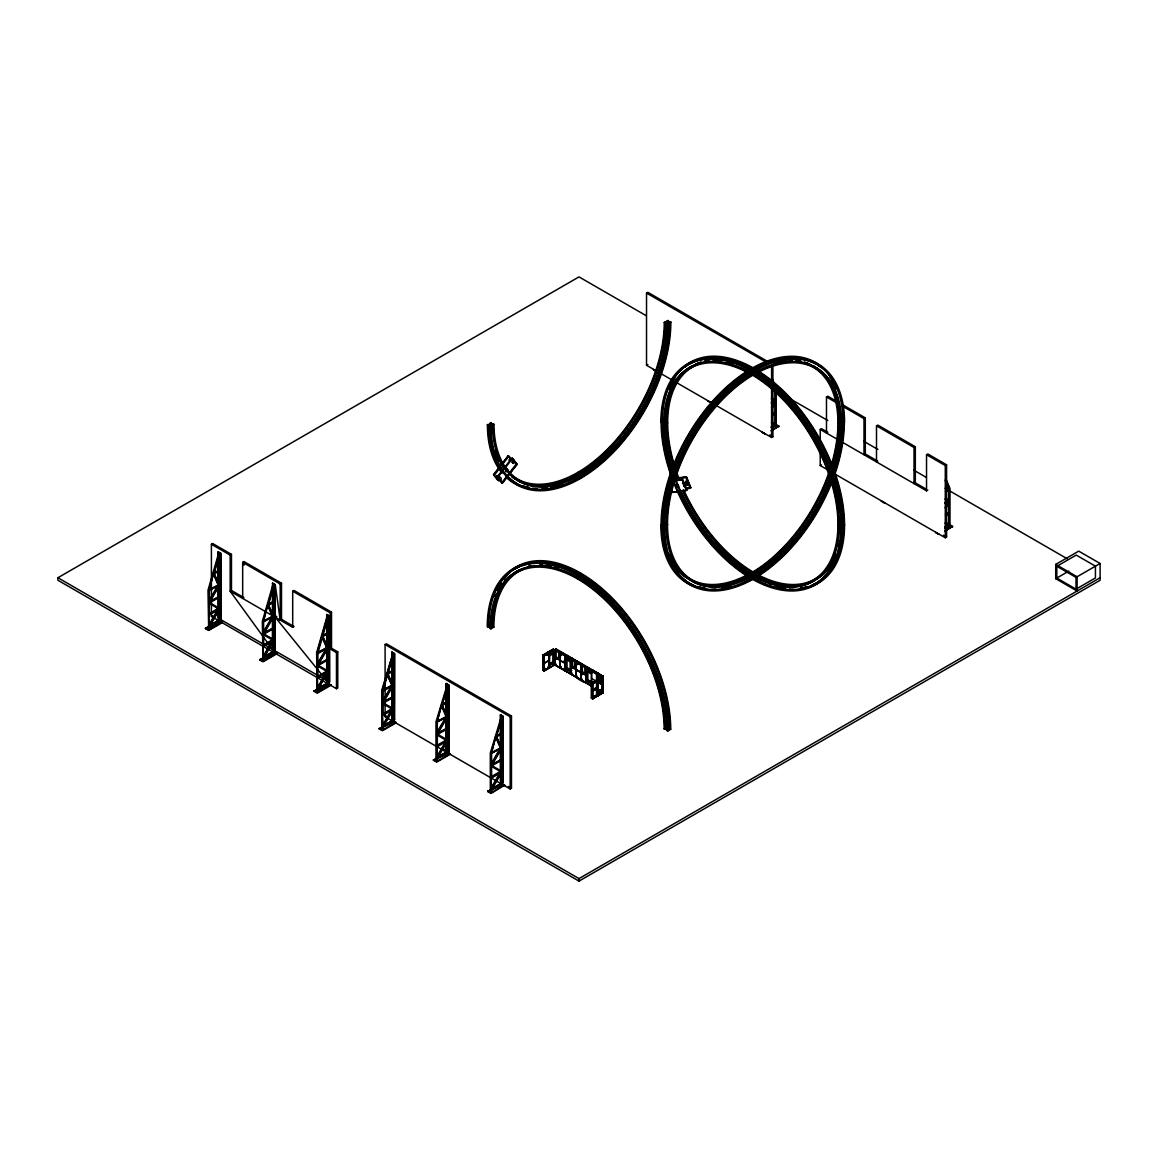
<?xml version="1.0" encoding="UTF-8"?>
<svg xmlns="http://www.w3.org/2000/svg" width="1158" height="1158" viewBox="0 0 1158 1158"><rect width="100%" height="100%" fill="white"/><g stroke="black" fill="none" stroke-linecap="round" stroke-linejoin="round"><path stroke-width="1.5" d="M549.225 667.717L549.225 660.364L544.217 663.273L549.225 660.277L549.225 652.924L544.217 655.804L544.231 670.844L556.115 664.07L554.943 664.649M496.97 589.364A127.641 73.692 60 0 1 597.933 585.036A127.641 73.692 60 0 1 670.714 729.279L667.804 731.002A127.641 73.692 60 0 0 577.524 574.672L577.538 575.526A126.598 73.099 60 0 1 667.037 730.553L667.804 730.148L664.127 728.874A122.444 70.696 60 0 0 577.524 578.928L578.276 575.106A126.598 73.099 60 0 0 488.719 626.724L487.243 626.724A127.641 73.692 60 0 1 577.524 574.672L580.491 572.978L579.753 574.252A126.598 73.099 60 0 0 514.036 569.447M751.832 573.992L751.108 572.718A122.444 70.696 -60 0 1 669.86 554.204M751.137 374.555L751.86 373.281A123.486 71.289 60 0 1 839.145 524.487L841.62 525.718A126.598 73.099 60 0 1 752.092 577.393L751.354 578.667L754.307 576.974M841.359 525.761A126.598 73.099 60 0 0 751.846 370.719A126.598 73.099 60 0 0 662.304 422.352L661.58 422.771A126.598 73.099 60 0 1 751.137 371.168L754.075 368.606L753.337 369.88M500.517 480.396L496.16 476.864M498.693 478.63C498.345 475.576 503.643 478.37 500.27 480.338M554.725 652.721L549.601 655.775M603.072 676.373L591.535 683.249L603.159 676.214L556.13 649.045L556.115 659.134M596.631 692.209L601.87 689.184L596.688 691.992M559.98 652.953L561.21 652.113L561.326 655.587L561.109 652.055L560.023 652.678L560.139 667.905L555.029 664.706M565.292 655.891L566.566 655.196L565.104 655.804L565.292 670.945L570.402 673.84M574.368 661.261L574.368 668.542L571.835 667.211M586.18 667.775L586.122 682.887L586.078 667.949L587.497 667.167L587.511 682.192C584.689 685.435 567.087 670.482 580.853 679.876L580.838 664.938L582.127 664.316L582.025 674.636M591.42 673.811L586.252 670.945M591.391 685.985L592.708 685.218M516.83 464.329L512.502 458.467L497.839 477.284L502.152 483.277L517.163 464.271L512.444 458.51M674.405 479.948L682.598 478.934L687.172 490.167L671.611 492.468L686.433 490.587L681.961 479.426L675.273 480.165M514.485 461.926C511.387 466.124 513.428 456.122 512.14 462.274M682.988 482.944L683.857 484.203L686.723 481.004M685.927 483.61C689.618 488.054 683.35 479.745 686.984 481.192C690.79 484.956 684.392 484.652 684.624 486.505M498.924 480.946L493.569 474.794L499.112 467.354M516.931 464.372L502.369 483.045L498.041 477.226M549.485 652.967L549.326 667.905L549.514 652.75L548.139 652.07L549.312 652.982M549.485 664.996L554.595 661.855M548.125 667.095L549.457 667.862L548.371 666.95M553.379 664.171L559.864 667.819L561.225 667.022M560.081 667.949L565.075 670.829L566.58 670.221L566.537 655.066L565.147 655.877L565.133 670.685L566.334 669.99L566.32 655.081M570.474 673.753L570.474 658.714L570.46 673.898L571.806 673.131M577.017 661.102L577.017 664.649L576.814 661.117L575.729 661.739L575.729 676.952L570.633 673.71M580.94 664.764L580.954 679.992L582.271 679.167L581.171 679.934L581.186 664.895M584.819 667.298L584.877 674.549L582.286 673.116M586.237 667.978L587.511 667.283M586.122 680.093L592.722 683.813L592.722 698.839L603.13 692.817L603.173 676.2M591.42 671.047L592.606 670.236L591.42 670.8L591.42 698.1L592.722 698.723L591.535 697.927M596.573 674.101L597.817 673.363M600.495 683.683L600.684 676.258M505.684 470.727L505.728 470.51A1.563 0.897 -60 0 1 507.059 468.947L507.826 469.41A1.476 0.854 -60 0 1 507.551 470.756A1.563 0.897 -60 0 1 505.829 471.552A1.636 0.941 -60 0 1 505.67 470.698M218.457 553.871L208.049 590.073L208.701 628.447L219.774 622.063L219.774 553.871L218.457 553.871L219.774 553.871M219.123 554.248L208.701 590.45L208.701 628.447M217.892 584.529L213.289 573.861L209.337 590.218L208.686 589.842L218.544 584.906L208.686 590.594L218.659 585.601L209.337 601.726L209.337 590.971M272.738 585.21L262.33 621.412L262.982 659.785L274.055 653.401L274.055 585.21L272.738 585.21L274.055 585.21M273.404 585.586L262.982 621.788L262.982 659.785M272.173 615.868L267.57 605.2L263.619 621.556L262.967 621.18L272.825 616.244L262.967 621.933L272.941 616.939L263.619 633.064L263.619 622.309M327.019 616.548L316.612 652.75L317.263 691.138L328.336 684.74L328.336 616.548L327.019 616.548L328.336 616.548M322.503 636.914L317.9 652.895L317.249 652.519L321.852 636.538L327.106 647.583L317.249 653.271L317.263 691.138M322.156 635.467L327.453 633.165L322.517 636.017L327.453 646.367L327.453 619.704L322.807 635.843L322.156 635.467L326.817 619.327M327.671 616.924L317.263 653.126L317.9 653.648L327.222 648.277L317.9 664.403L317.9 653.648M392.591 722.853L391.954 721.463L391.954 722.476L393.474 722.346L392.823 653.778L381.749 690.356L381.749 728.368L383.255 728.237L382.603 726.862L381.749 728.368M387.641 674.521L383.037 690.501L382.386 690.125L386.989 674.144L392.244 685.189L382.386 690.877L382.401 728.744M391.954 683.596L387.655 673.638L392.591 670.771L392.591 657.31L387.944 673.464L387.293 673.087L391.954 656.933M393.474 654.154L382.401 690.733L383.037 691.254L392.359 685.883L383.037 702.009L383.037 691.254M446.887 754.191L446.221 752.801L446.221 753.815L447.755 753.684L447.104 685.116L436.03 721.695L436.03 759.706L437.536 759.576L436.884 758.2L436.03 759.706M447.755 685.493L436.682 722.071L436.682 760.082M445.873 716.151L441.27 705.483L437.319 721.839L436.667 721.463L446.525 716.527L436.667 722.216L446.641 717.222L437.131 733.231L447.104 728.237L437.131 733.984L447.104 739.745M501.168 785.529L500.502 784.14L500.502 785.153L502.036 785.023L501.385 716.455L490.312 753.033L490.312 791.044L491.817 790.914L491.166 789.539L490.312 791.044M502.036 716.831L490.963 753.409L490.963 791.421M500.155 747.489L495.552 736.821L491.6 753.178L490.949 752.801L500.806 747.865L490.949 753.554L500.922 748.56L491.6 764.685L491.6 753.93M495.986 476.749L497.303 475.533L496.145 477.183M498.866 478.601L499.909 477.197M676.431 484.652L676.489 484.493A1.563 0.897 60 0 1 677.821 484.464L678.588 485.824A1.476 0.854 60 0 1 678.602 486.403A1.563 0.897 60 0 1 676.576 485.651A1.636 0.941 60 0 1 676.431 484.609M688.359 484.695L687.201 485.014M554.639 664.808L591.42 685.826L592.606 685.131M218.457 585.485L209.149 601.61L219.123 596.616L209.149 602.363L219.123 608.109M218.457 609.557L209.149 625.682L218.457 620.312L222.379 622.555L219.123 620.181L211.509 624.567M272.738 616.823L263.431 632.948L273.404 627.954L263.431 633.701L273.404 639.448M272.738 640.895L263.431 657.02L272.738 651.65L276.661 653.894L273.404 651.52L259.71 659.915L262.967 661.797L276.661 653.894M327.019 648.162L317.712 664.287L327.671 659.293L317.712 665.039L327.671 670.786M327.019 672.233L317.712 688.359L327.671 683.365L317.466 689.256L316.612 690.761M392.157 685.768L382.849 701.893L392.808 696.899L382.849 702.645L392.808 708.406M392.157 709.84L382.849 725.965L392.157 720.594L396.065 722.853L392.823 720.464M446.438 741.178L437.131 757.303L446.438 751.933L450.346 754.191L447.104 751.803L433.41 760.198L436.667 762.08L450.346 754.191M500.719 748.444L491.412 764.57L501.385 759.576L491.412 765.322L501.385 771.083M500.719 772.516L491.412 788.641L501.385 783.648L487.692 791.536L501.385 783.141M771.952 405.72L774.499 401.319L775.614 401.971L772.227 407.833M771.575 407.457L774.963 401.594L774.963 412.335L771.85 414.13M771.764 407.558L775.151 401.696L772.039 403.491M945.652 506.003L948.199 501.602L949.314 502.254L945.927 508.116M945.275 507.74L948.663 501.877L948.663 512.618L945.55 514.413M945.464 507.841L948.851 501.979L945.739 503.773M493.713 474.737L499.301 467.543M493.554 474.505L497.998 480.469M502.529 463.2L508.261 455.716L511.677 459.914M502.63 463.258L508.087 456.064M499.836 467.789L494.176 475.576M503.165 463.504L508.898 456.194L511.344 458.973M497.462 478.79L498.635 477.675M672.378 488.111L672.06 486.968M544.274 655.804L554.479 649.768L554.465 664.793L544.39 670.829M508.13 456.006L511.604 460.175M512.227 462.476C514.702 465.936 514.992 458.901 513.385 460.652M497.694 478.862L495.957 477.082M561.326 652.171L560.139 652.866L560.009 667.862L561.326 667.095M1055.72 564.409L1077.099 576.756L1077.099 591.029L1055.72 578.682L1055.72 564.409L1078.72 551.136L1100.1 563.483L1100.1 580.259L579 881.108L57.9 580.259L57.9 577.741L579 276.892L646.294 315.743M211.407 544.274L212.71 543.522L231.47 554.349L231.47 590.464L243.976 597.673L242.673 598.425L242.673 562.325L243.976 561.572L281.495 583.241L281.495 619.342L280.193 620.095L275.242 584.645L272.637 583.14L272.419 649.45L230.167 591.202L230.167 555.102L211.407 544.274L211.407 616.476L336.471 688.692L337.774 687.939L337.774 651.838L328.394 646.41M655.906 370.69L646.526 365.262L646.526 293.061L647.829 292.308L768.203 361.803M218.138 551.917L220.961 553.307L220.961 619.487L220.744 553.423L218.138 551.917L218.138 618.111L329.523 682.163L329.523 615.984L326.701 614.594L326.701 680.788L275.242 617.228M230.167 555.102L231.47 554.349M213.955 573.34L218.905 570.489L213.593 572.79L214.244 573.167L218.905 557.027L218.905 583.69L213.955 573.34L218.24 583.314M214.606 573.717L218.905 571.241L218.24 570.865M502.152 473.202A127.641 73.692 -60 0 1 487.402 424.696L488.835 424.725A126.598 73.099 -60 0 0 502.283 471.292M490.37 425.29A123.486 71.289 -60 0 1 490.341 423.003L493.988 424.291A122.444 70.696 -60 0 0 580.636 474.158L580.636 475.012A123.486 71.289 -60 0 1 493.25 424.711L490.312 425.565A126.598 73.099 -60 0 0 502.572 470.553M509.795 473.752A122.444 70.696 -60 0 0 606.126 450.476A122.444 70.696 -60 0 0 664.243 322.489L667.92 321.215L667.182 320.795A126.598 73.099 -60 0 1 667.153 323.169M667.182 320.795L670.858 322.069A127.641 73.692 -60 0 1 580.636 478.413A127.641 73.692 -60 0 1 490.312 426.419L487.359 424.725M488.835 424.725L491.035 423.437A123.486 71.289 -60 0 0 491.108 425.71M508.724 473.304A123.486 71.289 -60 0 0 606.445 454.472A123.486 71.289 -60 0 0 667.182 323.343L670.858 322.069M578.421 473.738L577.683 472.464L580.636 474.158A122.444 70.696 -60 0 0 667.182 324.197L667.92 323.762L667.182 323.343M490.312 426.419L491.035 425.999A126.598 73.099 -60 0 0 580.636 477.559L580.636 478.413L577.683 476.705M493.25 424.711L493.988 424.291M209.801 602.739L219.123 597.369L218.457 596.992M231.47 590.464L230.167 591.202L292.699 627.318L294.002 626.565L279.932 618.43M218.008 608.543L208.686 613.914L209.337 614.29L209.337 603.535M209.337 615.043L218.659 609.658L209.337 625.783L208.686 614.666L218.659 608.905L208.686 603.159M211.407 616.476L212.71 615.723M646.526 365.262L647.829 364.509M275.025 584.761L275.025 650.955L275.025 584.761L272.419 583.256M242.673 562.325L280.193 583.994L281.495 583.241M222.379 622.555L208.686 630.459L205.429 628.577L208.469 626.319M205.429 628.577L219.123 620.688M208.049 628.07L209.555 627.954L208.903 626.579L208.903 627.578M209.555 626.956L219.774 622.063M205.429 628.07L208.686 629.952L222.379 622.063M268.236 604.679L273.187 601.827L267.874 604.129L268.526 604.505L273.187 588.365L273.187 615.028L268.236 604.679L272.521 614.652M268.888 605.055L273.187 602.58L272.521 602.203M292.699 591.202L294.002 590.45L331.521 612.119L331.521 648.219L330.218 648.972L330.218 612.871L292.699 591.202L292.699 627.318M264.082 634.077L273.404 628.707L272.738 628.331M272.289 639.882L262.967 645.252L263.619 645.628L263.619 634.874M263.619 646.381L272.941 640.996L263.619 657.136L262.967 646.005L272.941 640.258L262.967 634.497M330.218 612.871L331.521 612.119M751.137 370.314A127.641 73.692 60 0 0 660.842 422.352L662.535 422.366A126.598 73.099 60 0 0 671.104 471.292M751.137 371.153L751.86 370.734M326.701 614.594L329.523 615.984M672.132 469.019A122.444 70.696 60 0 1 664.779 424.508L663.78 424.06L664.735 423.64A123.486 71.289 60 0 0 672.19 468.541M666.95 422.366L665.995 422.771A123.486 71.289 60 0 1 691.587 366.29M259.71 659.915L273.404 652.026M262.33 659.409L263.836 659.293L263.184 657.918L263.184 658.916M263.836 658.294L274.055 653.401M259.71 659.409L262.967 661.29L276.661 653.401M323.169 636.393L327.453 633.918L326.817 633.542M317.249 652.519L327.106 647.583M330.218 648.972L336.471 652.576L337.774 651.838M771.387 402.362L774.499 400.567M771.387 403.114L775.151 400.943L771.387 398.772M318.363 665.416L327.671 660.046L327.019 659.669M326.57 671.22L317.249 676.59L317.9 676.967L317.9 666.212M771.85 414.882L775.614 412.711L774.963 412.335M317.9 677.72L327.222 672.349L317.9 688.474L317.249 677.343L327.222 671.597L317.249 665.836M772.502 415.259L775.614 413.464L774.963 413.088L774.963 423.842M385.107 644.557L386.41 643.805L511.474 716.006L511.474 788.222L510.171 788.974L385.107 716.773L385.107 644.557L510.171 716.759L511.474 716.006M771.387 426.434L774.499 424.639M328.756 683.481L330.942 685.232L317.249 693.135L313.992 691.254L317.031 688.996M320.071 687.244L327.685 682.858M329.523 682.163L329.306 616.099M313.992 691.254L317.031 689.502M771.054 427.389L775.151 425.015L771.387 422.844M317.466 689.256L328.336 684.74M772.285 427.418L776.251 426.13L776.251 391.578M775.397 426.636L774.745 425.247L774.745 426.26L776.251 426.13M820.226 440.286L820.226 429.444L821.529 428.692L827.782 432.31L826.479 433.063L826.479 396.962L827.782 396.21L837.162 401.623M313.992 690.761L317.249 692.629L330.942 684.74M771.271 430.515L778.871 426.13L771.85 422.048M771.271 431.022L778.871 426.13M391.838 652.2L394.661 653.59L394.444 719.9L394.444 653.705L391.838 652.2L391.838 718.394L394.661 719.769M716.874 405.879L771.59 437.478L772.893 436.725L772.893 387.988M387.293 673.087L392.591 670.771M388.306 673.999L392.591 671.524L392.591 683.973L387.655 673.638M704.629 588.93A127.641 73.692 -60 0 1 660.842 524.878L662.535 524.936A126.598 73.099 -60 0 1 717.294 398.091A126.598 73.099 -60 0 1 814.552 363.12M837.943 422.771L838.682 422.352M833.239 468.527A123.486 71.289 -60 0 0 840.665 423.64L844.341 422.366A127.641 73.692 -60 0 1 834.238 476.054M752.063 369.88L751.325 368.606L754.263 370.314A127.641 73.692 -60 0 1 844.558 422.352L840.882 423.625A123.486 71.289 -60 0 0 757.52 371.081M754.075 578.653A127.641 73.692 -60 0 1 663.824 526.543L666.212 524.502A123.486 71.289 -60 0 1 753.569 373.267L754.263 374.555M666.719 524.878L667.688 524.502L664.735 522.808M813.813 366.29A123.486 71.289 -60 0 1 839.405 422.786L837.712 422.786L841.62 424.06A123.486 71.289 -60 0 0 758.258 371.515M382.386 690.125L392.244 685.189M577.524 578.928A122.444 70.696 60 0 0 490.934 628.852L490.196 628.418L490.934 627.998A123.486 71.289 60 0 1 578.276 577.654A123.486 71.289 60 0 1 665.604 728.874M518.741 570.228A123.486 71.289 60 0 0 493.134 626.724L492.396 627.144A123.486 71.289 60 0 1 518.813 570.199M490.934 628.852L493.873 627.144A122.444 70.696 60 0 1 531.261 566.523M842.112 405.98L863.998 418.617L865.301 417.864L865.301 453.965L877.807 461.188L876.505 461.941L876.505 425.84L877.807 425.087L915.327 446.742L915.327 482.857L914.024 483.61L914.024 447.495L876.505 425.84M383.501 703.022L392.808 697.652L392.157 697.275M391.708 708.826L382.386 714.197L383.037 714.573L383.037 703.818M383.037 715.326L392.359 709.955L383.037 726.08L382.386 714.949L392.359 709.203L382.386 703.442M385.107 716.773L386.41 716.02M820.226 452.923L820.226 465.559L821.529 464.807M446.119 683.553L448.942 684.928L448.942 751.108L448.725 685.044L446.119 683.553L446.119 749.733L448.942 751.108M396.065 722.853L382.386 730.741L379.129 728.86L391.288 721.347M379.129 728.86L392.808 720.971M383.255 727.238L393.474 722.346M379.129 728.368L382.386 730.235L396.065 722.346M865.301 453.965L863.998 454.718L863.998 418.617M446.221 714.935L441.936 704.976L446.887 702.11L446.887 688.648L442.226 704.802L441.574 704.426L446.887 702.11M442.588 705.352L446.887 702.863L446.887 715.311L441.936 704.976M553.466 649.204L543.131 655.182M556.115 649.045L544.13 655.877L544.115 670.685M549.558 655.283L554.566 652.388M549.457 655.225L554.581 652.272M914.024 447.495L915.327 446.742M560.023 652.678L561.123 652.041M560.154 652.982L561.427 652.244M554.928 657.541L565.133 663.331M549.514 663.722L553.379 661.725L549.514 663.838M549.471 665.126L554.566 662.419M566.58 655.312L566.667 670.048M549.457 665.242L554.581 662.304M603.13 677.792L553.278 649.204L553.278 662.362L553.365 649.03L542.928 655.066L542.928 670.106L545.534 668.484M545.635 668.658L543.131 670.106L543.131 655.066M560.154 660.451L565.147 663.201M437.782 734.36L447.104 728.99L446.438 728.614M570.402 658.786L571.661 658.149L571.661 668.123M927.833 490.066L926.53 490.818L926.53 454.718L927.833 453.965L946.593 464.807L946.593 537.008L945.29 537.761L834.296 473.68M576.901 661.175L575.931 661.869L575.946 676.894M577.118 661.305L575.844 662.058L577.017 661.363L582.025 664.127M565.365 668.354L570.489 671.307L565.466 668.296M566.653 667.601L571.574 670.67M570.619 666.603L580.824 672.393L575.642 669.628M571.907 665.864L575.569 668.209M566.566 670.106L565.394 670.786L570.489 673.623L571.574 673.001M445.989 740.165L436.667 745.535L437.319 745.911L437.319 735.156M437.319 746.664L446.641 741.294L437.319 757.419L436.667 746.288L446.641 740.541L436.667 734.78M582.358 664.316L580.882 665.039L582.228 664.142L582.112 674.593M571.82 673.261L570.72 673.898L570.735 658.859M500.401 714.891L503.223 716.266L503.006 782.576L503.006 716.382L500.401 714.891L500.401 781.071L503.223 782.446M587.526 667.399L587.613 682.134M581.157 672.595L586.18 675.49M587.367 674.796L582.358 671.901M840.665 522.808L837.712 524.502L838.682 524.878M586.397 670.352L591.42 673.363L586.397 670.482M575.627 676.706L576.93 676.084L575.931 676.793L591.318 685.768M752.092 574.846L751.354 575.265L751.354 574.426L754.292 572.718A122.444 70.696 60 0 0 835.54 554.204M753.569 573.992L754.292 573.572A123.486 71.289 60 0 0 810.209 582.474M838.45 524.936L839.405 524.444M840.882 523.604L841.62 523.17M433.41 760.198L447.104 752.309M437.536 758.577L447.755 753.684M926.53 454.718L945.29 465.545L946.593 464.807M841.62 525.718L840.665 526.21L841.62 526.572A127.641 73.692 60 0 1 751.354 578.667M841.403 526.629L844.558 524.878L842.865 524.936A126.598 73.099 60 0 0 788.106 398.091A126.598 73.099 60 0 0 690.848 363.12M591.622 671.047L592.722 670.41M433.41 759.706L436.667 761.588L450.346 753.684M596.688 674.014L597.919 673.203L597.919 695.842L596.529 695.046L597.731 695.857M586.18 682.684L587.265 682.062L587.265 667.153M586.411 682.959L587.526 682.323M500.502 746.273L496.217 736.314L501.168 733.448L501.168 719.986L496.507 736.141L495.856 735.764L501.168 733.448M496.869 736.691L501.168 734.201L501.168 746.649L496.217 736.314M602.956 676.214L602.927 692.817L592.621 698.665L592.621 683.871L597.716 680.817L597.716 695.842M597.933 680.672L602.927 677.792M596.529 680.253L598.035 680.846L592.737 683.813L591.637 683.177L592.708 683.813L603.043 677.966L601.74 677.227M596.819 682.612L601.74 679.543L596.732 682.988M596.732 682.54L601.856 679.601M596.529 687.577L591.521 690.472L596.616 687.751M601.87 684.552L596.761 681.715M602.985 683.915L597.948 681.136L602.971 684.031M597.716 688.113L592.722 691.152L597.817 688.315M945.594 490.326L949.314 488.937L945.55 491.093M601.842 689.748L596.819 692.643M596.732 692.571L601.856 689.632M946.202 491.47L949.314 489.689L948.663 489.313L948.663 500.053M603.043 690.327L597.919 693.266L603.029 690.429M601.87 691.746L603.057 691.167M603.159 691.239L591.362 697.956M591.637 670.945L591.637 698.1L592.722 698.737L591.637 698.1L601.842 692.194L601.87 676.837L554.943 649.855L556.115 649.16L555.029 649.797M945.087 502.644L948.199 500.849M945.087 503.397L948.851 501.226L945.087 499.069M492.063 765.699L501.385 760.328L500.719 759.952M500.27 771.503L490.949 776.873L491.6 777.25L491.6 766.495M945.55 515.165L949.314 512.994L948.663 512.618M491.6 778.002L500.922 772.632L491.6 788.757L490.949 777.626L500.922 771.879L490.949 766.118M946.202 515.542L949.314 513.747L948.663 513.37L948.663 524.125M945.087 526.716L948.199 524.921M944.754 527.165L947.794 525.414M944.754 527.672L948.851 525.298L945.087 523.126M491.817 789.915L502.036 785.023M945.16 528.439L949.951 526.412L949.951 488.415L945.796 478.746M949.097 526.919L948.445 525.529L948.445 526.543L949.951 526.412M487.692 791.044L490.949 792.926L504.627 785.023L490.949 793.418L487.692 791.536M944.971 530.798L952.571 526.412L945.55 522.33M944.971 531.305L952.571 526.412M664.127 728.874L667.066 727.181M670.757 729.308L669.281 729.308A126.598 73.099 60 0 0 579.753 574.252M1056.805 566.291L1076.231 555.087L1095.439 566.175L1095.439 577.929L1076.014 589.147L1056.805 578.059L1056.805 566.291L1076.014 577.379L1100.1 563.483M1055.72 578.682L1068.762 571.155M57.9 577.741L579 878.604L1100.1 577.741M508.304 456.006L511.518 460.117M497.202 475.562L498.519 477.168M601.798 677.039L601.813 692.079L603.13 692.817L596.659 688.967M596.659 695.017L598.035 695.64L598.035 680.846L596.732 680.224M685.218 484.001L682.887 482.814M690.53 487.938L686.376 476.879L678.081 477.834M678.096 478.124L686.607 477.197L690.906 487.851L685.724 488.575L690.689 487.634M677.343 478.254L685.739 477.4L690.168 488.285L686.781 488.98M673.768 480.613L682.033 479.774M684.016 482.596L682.786 482.987L684.262 486.534M672.537 492.15L670.902 488.748M511.3 459.436L510.244 458.481L509.129 460.131M686.578 481.12C689.459 483.755 681.744 483.726 684.508 486.476M570.445 658.844L571.907 658.294L571.922 668.152M575.656 661.942L580.867 664.967M570.315 661.811L565.35 658.873M565.35 667.905L570.373 670.8M575.555 676.88L570.59 673.942M841.852 404.33L865.301 417.864M646.526 293.061L765.337 361.658M826.479 396.962L837.422 403.274M664.041 525.761A126.598 73.099 -60 0 1 753.554 370.719L754.263 371.153A126.598 73.099 -60 0 1 843.82 422.771M840.665 423.64L841.62 424.06M664.243 322.489L667.182 324.197M788.685 397.961L827.811 420.542M863.81 441.328L877.894 449.449M913.879 470.235L926.4 477.458M945.174 488.3L1067.242 558.778M771.85 397.976L775.614 400.147M945.55 498.273L949.314 500.43M914.183 482.191L926.313 489.197M820.226 429.444L837.422 439.374M842.112 442.081L926.53 490.818M775.614 424.754L778.871 426.636M949.314 525.037L952.571 526.919M769.766 434.916L772.893 436.725M943.466 535.199L946.593 537.008M660.596 373.397L671.539 379.708M676.229 382.415L712.184 403.172M820.226 465.559L828.042 470.061M655.544 370.719L653.373 369.474L655.544 371.226M666.719 422.352L667.688 422.786L664.518 424.479A122.444 70.696 60 0 1 747.171 372.384M843.603 524.502L844.341 524.936M662.304 422.352L664.735 423.64M751.108 572.718L754.046 574.426L754.046 575.265L753.308 574.846M490.312 423.017L491.035 423.437M665.995 524.444L666.95 524.936M490.312 425.565L491.035 425.999M753.308 577.393L754.046 578.667L751.093 576.974M660.842 524.878L664.012 526.629M556.028 649.218L602.971 676.315M570.431 659.857L566.566 657.643L570.329 659.915M588.857 670.381L592.621 672.566M563.932 661.03L566.436 662.579M556.115 656.875L558.721 658.366M582.257 671.958L587.381 674.911M556.13 658.019L558.721 659.452L558.721 652.171M575.83 669.396L580.925 672.219M591.521 678.458L596.529 681.324M597.962 682.279L600.466 683.669M566.566 667.674L571.69 670.612M493.134 626.724L493.873 627.144M563.83 668.542L566.334 670.106M601.972 691.804L596.775 688.807M553.466 663.997L554.581 664.634M596.645 688.735L603.043 692.658M488.719 626.724L490.934 627.998M591.26 685.941L586.209 683.017L586.426 667.92M667.066 730.582L667.804 731.002M597.919 695.842L596.602 695.075L596.544 673.985M548.125 667.211L549.225 667.848L549.21 652.822M543.044 669.917L544.217 670.612M273.679 614.826L276.805 616.635M444.252 749.414L448.942 752.121M508.348 786.412L511.474 788.222M502.456 783.763L504.627 785.023M328.756 683.987L330.942 685.232M502.456 784.27L504.627 785.529M317.466 690.255L318.117 689.632M592.722 670.192L597.919 673.189M548.038 652.244L548.038 655.182M591.622 683.061L592.722 683.698M597.832 695.683L596.833 694.959L596.877 673.956M596.732 680.238L597.832 680.861M591.637 698.1L592.722 698.723M513.486 460.855L514.659 461.97M683.886 482.727L685.406 486.259M510.157 461.13L509.288 460.059L510.562 458.626M945.825 479.977L949.299 488.039L949.299 526.036M945.362 479.788L949.314 488.937M945.362 480.932L948.663 488.56M772.082 378.449L774.166 383.298M772.125 379.694L774.21 384.528M771.662 379.491L773.631 384.065M496.203 737.197L500.806 747.865M441.922 705.859L446.525 716.527M386.989 674.144L391.592 684.812M322.517 636.017L326.817 645.99M321.852 636.538L326.455 647.206M268.222 605.576L272.825 616.244M213.941 574.238L218.544 584.906M1076.014 577.379L1076.014 589.147M945.29 465.545L945.29 537.761M775.614 391.187L775.599 425.753M774.963 390.811L774.963 399.771M772.893 364.509L772.893 382.56M771.59 365.262L771.59 381.518M771.59 386.931L771.59 437.478M754.263 370.314L754.263 371.153M598.064 673.363L598.064 679.963M597.716 673.203L597.731 679.196M582.373 664.301L582.358 674.188M579 878.604L579 881.108M571.777 658.091L571.82 668.209M565.48 655.833L565.48 670.844M548.385 652.026L548.27 655.486L548.168 652.026M510.171 716.759L510.171 788.974M501.385 716.455L501.385 784.646M500.618 714.761L500.719 783.271M447.104 685.116L447.104 753.308M446.337 683.423L446.438 751.933M437.319 722.592L437.319 733.347M392.823 653.778L392.823 721.97M392.055 652.084L392.157 720.594M336.471 652.576L336.471 688.692M327.685 616.172L327.685 684.364M326.918 614.478L327.019 682.988M280.193 583.994L280.193 620.095M273.404 584.833L273.404 653.025M272.637 583.14L272.738 651.65M243.976 561.572L243.976 565.191M219.123 553.495L219.123 621.687M218.355 551.801L218.457 620.312M496.912 590.508A126.598 73.099 60 0 1 500.748 583.328M503.585 579.275A126.598 73.099 60 0 1 510.244 572.313M500.444 584.631A126.598 73.099 60 0 1 500.951 583.762M503.73 579.622A126.598 73.099 60 0 1 507.494 575.164M516.367 568.013A126.598 73.099 60 0 1 614.189 600.915A126.598 73.099 60 0 1 669.975 728.86M528.28 566.45A123.486 71.289 60 0 1 531.03 565.813M539.642 564.901A123.486 71.289 60 0 1 542.595 564.916M546.59 565.205A123.486 71.289 60 0 1 547.604 565.321M555.724 566.812A123.486 71.289 60 0 1 558.749 567.637M490.196 628.418A123.486 71.289 60 0 1 577.524 578.074A123.486 71.289 60 0 1 664.822 729.279M667.804 730.148A126.598 73.099 60 0 0 578.276 575.106L577.538 575.526A126.598 73.099 60 0 0 487.981 627.144M494.35 596.211A127.641 73.692 60 0 1 495.031 594.199M548.617 565.842A122.444 70.696 60 0 1 550.6 566.103M554.624 566.855A122.444 70.696 60 0 1 556.665 567.333M529.003 566.016A123.486 71.289 60 0 1 529.915 565.784M669.396 322.069A126.598 73.099 -60 0 1 607.11 456.513A126.598 73.099 -60 0 1 506.929 475.822M670.12 322.489A126.598 73.099 -60 0 1 580.636 477.559L579.897 474.592L580.636 475.012A123.486 71.289 -60 0 0 667.92 323.762M504.483 468.179A123.486 71.289 -60 0 1 492.555 424.277M503.469 466.877A122.444 70.696 -60 0 1 495.074 450.201M491.108 424.841A122.444 70.696 -60 0 1 491.079 422.569M664.967 322.069A123.486 71.289 -60 0 1 612.669 444.643A123.486 71.289 -60 0 1 518.408 480.773M515.165 478.992A123.486 71.289 -60 0 1 512.097 476.951M501.182 465.299A123.486 71.289 -60 0 1 500.647 464.474M665.705 322.489A123.486 71.289 -60 0 1 608.688 449.984A123.486 71.289 -60 0 1 512.097 476.806M503.006 467.325A123.486 71.289 -60 0 1 500.864 464.069M498.953 460.623A123.486 71.289 -60 0 1 497.231 456.976M495.769 453.227A123.486 71.289 -60 0 1 495.103 451.287M667.92 320.375A127.641 73.692 -60 0 1 667.891 322.764M561.297 484.435A127.641 73.692 -60 0 1 551.816 487.272M547.604 488.126A127.641 73.692 -60 0 1 542.407 488.792M537.269 489.023A127.641 73.692 -60 0 1 532.231 488.792M528.323 488.256A127.641 73.692 -60 0 1 506.191 477.414M528.728 487.315A126.598 73.099 -60 0 1 523.098 485.955M513.587 481.685A126.598 73.099 -60 0 1 508.203 477.82M502.152 471.624A126.598 73.099 -60 0 1 488.14 424.277M667.92 321.215A126.598 73.099 -60 0 1 667.891 323.589M562.166 483.957A126.598 73.099 -60 0 1 559.024 485.028M551.715 486.997A126.598 73.099 -60 0 1 550.672 487.229M545.505 488.054A126.598 73.099 -60 0 1 542.393 488.358M536.328 488.459A126.598 73.099 -60 0 1 532.362 488.155M528.497 487.561A126.598 73.099 -60 0 1 522.924 486.085M515.136 482.596A126.598 73.099 -60 0 1 508.217 477.617M753.554 370.719A126.598 73.099 -60 0 1 843.096 422.352M843.603 422.786A126.598 73.099 -60 0 1 834.093 474.592M831.951 480.454A126.598 73.099 -60 0 1 758.143 575.352M754.075 577.799A126.598 73.099 -60 0 1 664.562 526.108A126.598 73.099 -60 0 1 754.075 371.052M833.08 471.769A123.486 71.289 -60 0 0 841.388 424.06L840.665 424.494A122.444 70.696 -60 0 1 833.311 468.99M831.097 477.443A123.486 71.289 -60 0 1 726.037 586.093A123.486 71.289 -60 0 1 667.934 507.754A123.486 71.289 -60 0 1 754.075 373.6M830.46 477.414A122.444 70.696 -60 0 1 726.269 585.152A122.444 70.696 -60 0 1 668.658 507.479A122.444 70.696 -60 0 1 754.075 374.454M817.78 365.074A126.598 73.099 -60 0 1 820.834 367.332M829.968 377.291A126.598 73.099 -60 0 1 836.09 388.987M816.245 364.133A126.598 73.099 -60 0 0 718.163 395.978A126.598 73.099 -60 0 0 661.84 524.487L661.059 524.936A127.641 73.692 -60 0 1 734.433 380.215A127.641 73.692 -60 0 1 835.265 385.961M834.165 385.715A126.598 73.099 -60 0 1 834.585 386.671M832.023 481.989A127.641 73.692 -60 0 1 758.172 576.177M663.824 526.543A127.641 73.692 -60 0 1 754.075 370.198M777.119 362.193A123.486 71.289 -60 0 1 786.224 360.731M791.189 360.514A123.486 71.289 -60 0 1 792.159 360.529M796.067 360.746A123.486 71.289 -60 0 1 800.786 361.441M804.448 362.324A123.486 71.289 -60 0 1 809.688 364.205M813.871 366.333A123.486 71.289 -60 0 1 831.69 465.921M828.896 474.404A123.486 71.289 -60 0 1 751.325 573.659M798.166 360.674A123.486 71.289 -60 0 1 800.974 361.209M804.607 362.164A123.486 71.289 -60 0 1 809.789 364.162M804.159 363.105A122.444 70.696 -60 0 1 831.024 465.979M828.737 472.985A122.444 70.696 -60 0 1 751.325 572.805M774.152 363.207A122.444 70.696 -60 0 1 779.204 362.078M784.198 361.354A122.444 70.696 -60 0 1 790.118 361.035M795.908 361.368A122.444 70.696 -60 0 1 800.554 362.15M758.229 372.384A122.444 70.696 -60 0 1 840.882 424.479M841.388 421.512A126.598 73.099 -60 0 1 841.301 426.303M770.229 563.729A126.598 73.099 -60 0 1 769.173 564.583M731.393 585.601A126.598 73.099 -60 0 1 730.351 585.919M723.041 587.656A126.598 73.099 -60 0 1 722.013 587.844M704.817 588.264A126.598 73.099 -60 0 1 698.173 586.86M694.554 585.644A126.598 73.099 -60 0 1 691.08 584.124M686.158 581.302A126.598 73.099 -60 0 1 662.347 524.849M839.188 422.786A123.486 71.289 -60 0 1 832.211 466.254M829.418 474.737A123.486 71.289 -60 0 1 695.104 582.532M687.78 578.624A123.486 71.289 -60 0 1 669.932 555.29M751.108 573.572A123.486 71.289 -60 0 1 695.191 582.474M685.507 577.162A123.486 71.289 -60 0 1 675.679 567.102M830.373 477.009A123.486 71.289 -60 0 1 732.16 584.037A123.486 71.289 -60 0 1 666.024 524.429M842.865 422.366A126.598 73.099 -60 0 1 834.339 471.277M830.648 481.496A126.598 73.099 -60 0 1 757.404 574.918M753.351 577.379A126.598 73.099 -60 0 1 663.824 525.703M705.005 587.975A126.598 73.099 -60 0 1 697.406 586.455M692.021 584.529A126.598 73.099 -60 0 1 661.58 524.444M729.395 586.44A127.641 73.692 -60 0 1 722.042 588.192M715.789 589.046A127.641 73.692 -60 0 1 711.663 589.263M748.039 574.947A126.598 73.099 60 0 1 679.138 491.803M751.354 371.067A126.598 73.099 60 0 1 840.882 526.137A126.598 73.099 60 0 1 751.354 577.813M747.301 575.367A126.598 73.099 60 0 1 673.478 480.483M671.351 474.621A126.598 73.099 60 0 1 661.84 422.815M839.405 524.444A123.486 71.289 60 0 1 778.104 585.282A123.486 71.289 60 0 1 680.282 489.921M676.692 481.337A123.486 71.289 60 0 1 675.071 477.038M751.354 373.614A123.486 71.289 60 0 1 837.509 507.769A123.486 71.289 60 0 1 779.392 586.122A123.486 71.289 60 0 1 674.332 477.458M672.364 471.784A123.486 71.289 60 0 1 664.041 424.089M751.354 374.468A122.444 70.696 60 0 1 836.785 507.494A122.444 70.696 60 0 1 779.16 585.181A122.444 70.696 60 0 1 674.984 477.429M683.698 489.921A122.444 70.696 60 0 0 754.292 572.718L754.292 573.572A123.486 71.289 60 0 1 683.104 490.066M679.5 479.977A122.444 70.696 60 0 1 676.88 472.898M674.607 465.892A122.444 70.696 60 0 1 701.473 363.004M705.077 362.049A122.444 70.696 60 0 1 709.724 361.282M715.499 360.949A122.444 70.696 60 0 1 721.42 361.267M726.413 361.991A122.444 70.696 60 0 1 731.48 363.12M829.721 567.102A123.486 71.289 60 0 1 819.893 577.162M678.863 480.034A123.486 71.289 60 0 1 676.721 474.302M673.927 465.834A123.486 71.289 60 0 1 691.76 366.246M695.828 364.075A123.486 71.289 60 0 1 701.024 362.078M704.657 361.108A123.486 71.289 60 0 1 707.451 360.587M810.325 582.546A123.486 71.289 60 0 1 682.409 490.514M678.168 480.483A123.486 71.289 60 0 1 676.026 474.751M673.232 466.283A123.486 71.289 60 0 1 666.255 422.815M839.014 543.261A123.486 71.289 60 0 1 838.551 545.375M835.497 555.319A123.486 71.289 60 0 1 817.649 578.653M751.354 370.227A127.641 73.692 60 0 1 841.62 526.557M747.257 576.192A127.641 73.692 60 0 1 673.42 482.003M671.206 476.083A127.641 73.692 60 0 1 661.102 422.381M844.558 524.878A127.641 73.692 60 0 1 800.771 588.93M793.737 589.263A127.641 73.692 60 0 1 789.611 589.046M783.358 588.192A127.641 73.692 60 0 1 776.005 586.44M843.82 524.444A126.598 73.099 60 0 1 813.379 584.529M807.995 586.455A126.598 73.099 60 0 1 800.395 587.975M814.364 584.153A126.598 73.099 60 0 1 810.875 585.673M807.256 586.889A126.598 73.099 60 0 1 800.627 588.278M785.486 588.177A126.598 73.099 60 0 1 780.304 587.265M770.91 584.602A126.598 73.099 60 0 1 769.853 584.225M676.258 480.671A126.598 73.099 60 0 1 675.693 479.195M843.096 524.878A126.598 73.099 60 0 1 819.271 581.316M676.33 480.281A127.641 73.692 60 0 1 675.751 478.804M670.366 385.875A127.641 73.692 60 0 1 771.185 380.128A127.641 73.692 60 0 1 844.529 524.82M676.967 480.223A126.598 73.099 60 0 1 676.388 478.761M671.047 386.584A126.598 73.099 60 0 1 671.466 385.628M689.372 364.046A126.598 73.099 60 0 1 787.469 395.891A126.598 73.099 60 0 1 843.791 524.4M669.31 388.987A126.598 73.099 60 0 1 675.432 377.291M684.566 367.332A126.598 73.099 60 0 1 687.62 365.074M695.712 364.205A123.486 71.289 60 0 1 700.952 362.324M704.614 361.441A123.486 71.289 60 0 1 709.333 360.746M713.241 360.529A123.486 71.289 60 0 1 714.211 360.514M719.176 360.731A123.486 71.289 60 0 1 721.202 360.949M727.267 361.976A123.486 71.289 60 0 1 732.348 363.265M664.518 423.625A123.486 71.289 60 0 1 747.88 371.081M663.78 424.06A123.486 71.289 60 0 1 747.142 371.515M554.682 664.692L554.827 649.797L554.668 664.735M497.071 476.98L501.776 482.741L516.425 463.837L512.111 457.859L497.071 476.98M544.231 655.906L542.928 655.066L544.26 655.833M218.008 585.224L208.686 601.349L209.801 601.986L219.123 585.861L218.008 585.224M218.008 609.282L208.686 625.407L209.801 626.058L219.123 609.933L218.008 609.282M272.289 616.563L262.967 632.688L264.082 633.325L273.404 617.2L272.289 616.563M272.289 640.635L262.967 656.76L264.082 657.397L273.404 641.271L272.289 640.635M326.57 647.901L317.249 664.026L318.363 664.663L327.671 648.538L326.57 647.901M326.57 671.973L317.249 688.098L318.363 688.735L327.671 672.61L326.57 671.973M391.708 685.507L382.386 701.632L383.501 702.269L392.808 686.144L391.708 685.507M391.708 709.579L382.386 725.704L383.501 726.341L392.808 710.216L391.708 709.579M445.989 716.845L436.667 732.971L437.782 733.607L447.104 717.482L445.989 716.845M445.989 740.917L436.667 757.043L437.782 757.679L447.104 741.554L445.989 740.917M500.27 748.184L490.949 764.309L492.063 764.946L501.385 748.821L500.27 748.184M500.27 772.256L490.949 788.381L492.063 789.018L501.385 772.893L500.27 772.256M565.466 658.265L570.474 661.29L565.365 658.323M591.42 683.394L586.31 680.557L591.42 683.394M602.942 680.224L598.02 683.292L602.942 680.224M710.896 402.68L707.654 400.813L710.896 402.68M765.177 434.033L761.935 432.151L765.177 434.033M884.596 502.977L881.354 501.096L884.596 502.977M938.877 534.316L935.635 532.434L938.877 534.316M592.621 682.699L587.497 679.746L592.52 682.757M544.217 670.844L542.928 670.106L544.217 670.844M218.905 621.556L218.24 621.18L218.905 622.555L218.905 621.556M273.187 652.895L272.521 652.519L273.187 653.894L273.187 652.895M327.453 684.233L326.817 683.857L327.453 685.232L327.453 684.233"/></g></svg>
